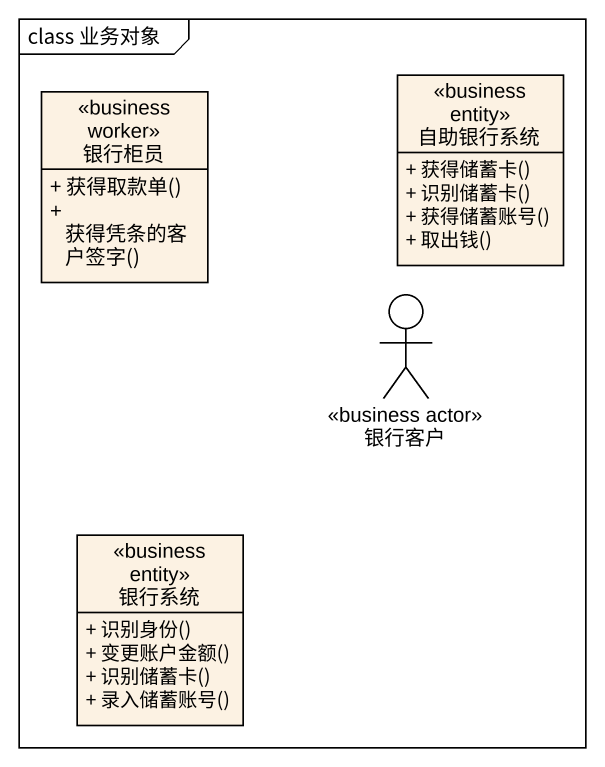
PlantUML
@startuml
mainframe class 业务对象
allowmixing
hide circle
hide empty members
skinparam classAttributeIconSize 0
class 银行柜员 <<business worker>> {
  + 获得取款单()
  + 获得凭条的客户签字()
}
class 自助银行系统 <<business entity>> {
  + 获得储蓄卡()
  + 识别储蓄卡()
  + 获得储蓄账号()
  + 取出钱()
}
actor 银行客户 <<business actor>>
class 银行系统 <<business entity>> {
  + 识别身份()
  + 变更账户金额()
  + 识别储蓄卡()
  + 录入储蓄账号()
}
@enduml
